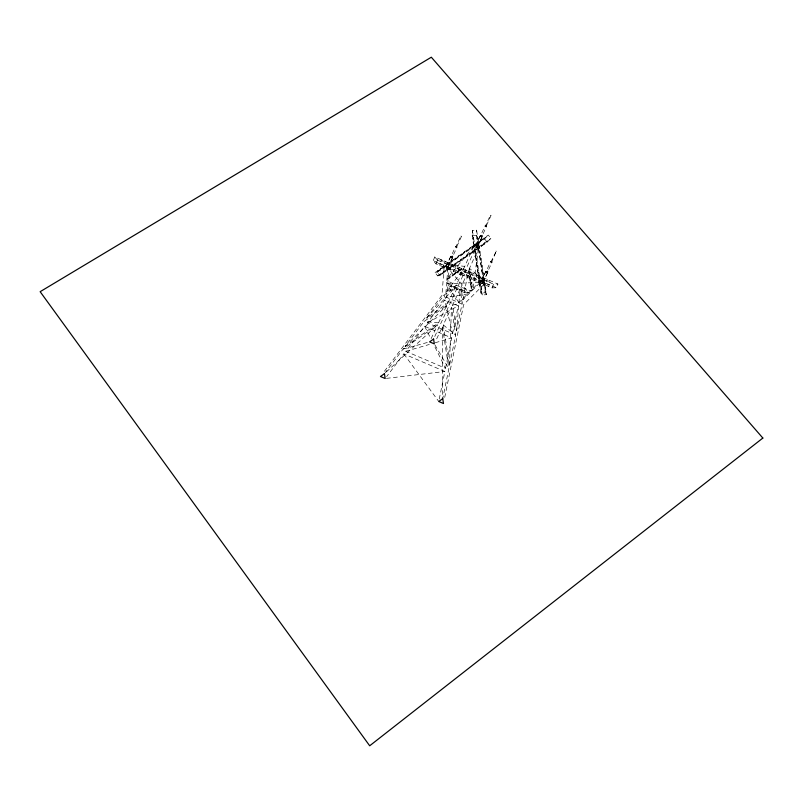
<?xml version="1.0" encoding="UTF-8"?>
<svg xmlns="http://www.w3.org/2000/svg" width="803" height="803" viewBox="0 0 803 803"><rect width="100%" height="100%" fill="white"/><g stroke="black" fill="none" stroke-linecap="round" stroke-linejoin="round"><path stroke-width="0.6" stroke-dasharray="4.01 3.01" d="M449.499 365.485L451.447 307.539L443.266 324.904L449.499 365.485L455.682 335.142L451.447 307.539M486.518 294.641L485.193 292.754L480.997 293.125L481.228 287.845L479.893 285.958L480.124 280.669L478.789 278.782L479.02 273.492L477.695 271.605L477.915 266.315L476.591 264.428L476.811 259.138L475.486 257.251L475.717 251.961L474.382 250.074L474.613 244.785L473.278 242.897L473.509 237.608L472.174 235.721L472.405 230.441L476.601 230.059L486.518 294.641L482.332 295.022L480.997 293.125L472.174 235.721L472.957 234.024M485.966 291.057L485.193 292.754L476.37 235.349L476.601 230.059M485.193 292.754L485.413 287.464L484.089 285.577L484.309 280.287L482.984 278.4L483.215 273.11L481.88 271.223L482.111 265.944L480.776 264.046L481.007 258.767L479.682 256.87L479.903 251.59L478.578 249.703L478.799 244.413L477.474 242.526L477.695 237.236L476.37 235.349L477.153 233.653M444.119 267.339L441.961 295.363L383.352 372.662M488.575 286.39L489.348 284.694L485.062 284.894L482.332 281.682L481.559 283.389L483.165 279.564L462.889 299.82L460.972 287.323L478.397 248.539L473.67 246.511L447 278.882L448.977 278.239L464.746 266.385L448.104 264.528L445.946 292.553L446.689 297.391L458.904 302.621L479.18 282.365L483.165 279.564L469.474 268.403L468.922 273.723L470.568 275.58L470.026 280.899L471.672 282.756L471.12 288.066L472.776 289.933L478.397 248.539L475.667 245.106M456.556 330.876L460.109 289.16L452.591 305.1L456.556 330.876L462.237 303.012L460.109 289.16M451.025 256.498C451.908 259.329 453.324 254.671 451.025 256.498L455.642 246.411L456.495 246.13L457.027 247.053L452.41 257.131M455.943 246.712L456.646 246.933L455.984 246.621L460.842 236.012L461.464 236.393L460.842 236.012M461.504 236.313L456.606 247.013M480.585 235.67C481.459 238.511 482.874 233.854 480.585 235.67L485.193 225.593L486.056 225.312L486.578 226.225L481.971 236.303M485.504 225.884L486.196 226.105L485.504 225.884L490.402 215.184L491.024 215.565L490.402 215.184M491.055 215.485L486.156 226.185M486.086 271.524C486.969 274.365 488.385 269.698 486.086 271.524L490.703 261.447L491.566 261.156L492.088 262.079L487.471 272.157M491.004 261.738L491.667 262.039L496.405 250.937L491.004 261.738L491.707 261.959M495.903 251.038L496.565 251.339M462.889 299.82L468.45 270.671L471.592 291.118L456.245 285.306L446.869 280.518M439.251 399.051L444.862 371.488L403.839 353.902L386.624 376.607M445.514 368.296L451.708 337.943L424.707 326.379L405.826 351.282L445.514 368.296L434.021 345.129M452.571 333.687L458.252 305.823L444.701 300.011L427.367 322.876L452.571 333.687L444.701 300.011M442.403 326.731L448.847 368.687L442.734 398.679L442.403 326.731L435.828 340.683M444.721 397.425L463.632 304.648L483.908 284.392L481.168 280.96M433.208 260.634L434.774 256.95L497.93 284.031L496.364 287.705L492.078 287.896L435.939 263.836L433.208 260.634L496.364 287.705M482.332 281.682L478.046 281.883L475.316 278.681L471.03 278.872L468.3 275.67L464.014 275.871L461.283 272.659L456.997 272.859L454.267 269.657L449.971 269.848L447.241 266.646L442.955 266.837L440.225 263.635L435.939 263.836L438.277 258.456M492.078 287.896L493.644 284.222L497.93 284.031M473.67 246.511L456.245 285.306L445.946 292.553L463.722 268.644M477.655 243.71L434.082 337.993M435.939 263.836L436.722 262.139M441.008 261.658L441.791 259.961L444.521 263.163L448.807 262.972L451.537 266.174L455.823 265.974L458.553 269.186L462.839 268.985L465.569 272.187L469.855 271.996L472.586 275.198L476.872 274.997L479.602 278.209L483.888 278.009L486.628 281.211L490.914 281.02L490.131 282.716M439.452 265.341L440.225 263.635M435.045 272.578L488.284 235.068L490.914 238.371L487.18 242.155L439.853 275.489L437.675 275.881L435.045 272.578L437.223 272.197L438.006 270.491M440.185 270.109L440.957 268.413L443.136 268.021L446.88 264.247L449.058 263.856L452.792 260.072L454.97 259.69L458.704 255.906L460.882 255.525L464.626 251.74L466.804 251.359L470.538 247.575L472.716 247.183L476.45 243.399L478.628 243.018L482.362 239.234L484.55 238.852L488.284 235.068M442.955 266.837L443.738 265.141M444.521 263.163L445.294 261.467M443.136 268.021L443.918 266.325M440.957 268.413L437.223 272.197L439.853 275.489L440.636 273.793M446.097 265.944L446.88 264.247M442.814 273.411L443.597 271.715L445.775 271.324L449.509 267.54L451.687 267.158L455.421 263.374L457.6 262.993L461.334 259.208L463.522 258.827L467.256 255.043L469.434 254.651L473.168 250.877L475.346 250.486L479.08 246.702L481.258 246.32L485.002 242.536L487.18 242.155L487.953 240.458M445.986 266.636L450.724 256.287M446.327 266.215L451.065 255.866M446.468 268.343L447.241 266.646M448.024 264.669L448.807 262.972M449.058 263.856L449.831 262.159M445.775 271.324L446.548 269.627M447.713 267.941L452.45 257.592M448.054 267.519L452.792 257.171M452.009 261.778L452.792 260.072M448.726 269.246L449.509 267.54M451.537 266.174L452.31 264.478M449.971 269.848L450.754 268.152M454.97 259.69L455.753 257.994M451.687 267.158L452.46 265.462M457.931 257.602L458.704 255.906M454.649 265.07L455.421 263.374M455.04 267.68L455.823 265.974M453.484 271.354L454.267 269.657M457.6 262.993L458.383 261.296M460.882 255.525L461.665 253.828M460.561 260.905L461.334 259.208M463.843 253.437L464.626 251.74M458.553 269.186L459.326 267.479M466.804 251.359L467.577 249.653M456.997 272.859L457.77 271.163M463.522 258.827L464.295 257.121M472.726 239.314L473.509 237.608M469.755 249.271L470.538 247.575M466.473 256.739L467.256 255.043M473.278 242.897L474.061 241.201M472.716 247.183L473.489 245.487M460.5 274.365L461.283 272.659M462.066 270.681L462.839 268.985M469.434 254.651L470.207 252.955M476.922 238.933L477.695 237.236M473.83 246.491L474.613 244.785M475.677 245.106L476.45 243.399M472.395 252.574L473.168 250.877M475.537 245.808L480.274 235.46M475.888 245.387L480.626 235.038M477.474 242.526L478.247 240.82M474.382 250.074L475.165 248.378M478.628 243.018L479.411 241.322M475.346 250.486L476.129 248.789M464.014 275.871L464.786 274.164M465.569 272.187L466.352 270.491M477.263 247.123L482.001 236.775M477.604 246.702L482.342 236.343M474.934 253.658L475.717 251.961M481.589 240.94L482.362 239.234M478.307 248.408L479.08 246.702M478.578 249.703L479.351 247.997M475.486 257.251L476.259 255.555M437.223 272.197L484.55 238.852L485.323 237.156M481.258 246.32L482.041 244.624M469.082 273.693L469.855 271.996M467.517 277.366L468.3 275.67M479.13 253.286L479.903 251.59M476.038 260.834L476.811 259.138M484.219 244.232L485.002 242.536M479.682 256.87L480.455 255.173M476.591 264.428L477.363 262.732M472.586 275.198L473.368 273.502M471.03 278.872L471.803 277.176M480.224 260.463L481.007 258.767M477.143 268.011L477.915 266.315M480.776 264.046L481.559 262.35M477.695 271.605L478.468 269.898M476.099 276.704L476.872 274.997M474.533 280.377L475.316 278.681M481.328 267.64L482.111 265.944M478.247 275.188L479.02 273.492M481.88 271.223L482.663 269.527M478.789 278.782L479.572 277.075M479.602 278.209L480.385 276.503M478.046 281.883L478.819 280.187M482.432 274.817L483.215 273.11M479.341 282.365L480.124 280.669M481.047 281.662L485.785 271.314M481.388 281.241L486.126 270.892M482.984 278.4L483.767 276.704M479.893 285.958L480.676 284.252M483.115 279.705L483.888 278.009M482.774 282.977L487.511 272.629M483.115 282.546L487.853 272.197M483.536 281.994L484.309 280.287M480.445 289.542L481.228 287.845M484.089 285.577L484.861 283.881M480.997 293.125L481.78 291.429M486.628 281.211L487.401 279.514M485.062 284.894L485.845 283.188M484.641 289.17L485.413 287.464M455.642 246.411L456.094 247.505L457.027 247.053M485.193 225.593L485.464 226.597L486.578 226.225M490.703 261.447L491.155 262.531L492.088 262.079M479.18 282.365L447.743 283.72L450.593 286.631L451.246 285.226M454.107 288.136L454.759 286.721L457.61 289.642L461.775 289.732L464.626 292.643L468.791 292.744L446.107 265.934M457.61 289.642L458.262 288.227M461.123 291.148L461.775 289.732M464.626 292.643L465.288 291.238M431.101 338.665L437.675 324.703L403.096 349.074L385.159 372.733M438.538 322.876L446.719 305.511L423.964 321.541L405.083 346.454L438.538 322.876L423.964 321.541M447.863 303.072L455.381 287.133L443.959 295.173L426.624 318.048L447.863 303.072L443.959 295.173M468.922 273.723L470.026 271.996M469.474 277.306L470.568 275.58M470.026 280.899L471.12 279.173M470.578 284.483L471.672 282.756M471.12 288.066L472.224 286.35M448.977 278.239L449.951 276.804M451.928 276.152L452.912 274.716M454.889 274.074L455.873 272.629M457.851 271.986L458.824 270.551M460.802 269.908L461.785 268.463M426.624 318.048L455.381 287.133M439.853 275.489L443.597 271.715M405.083 346.454L446.719 305.511M386.273 372L437.675 324.703M437.675 275.881L490.914 238.371M447 278.882L464.746 266.385M446.458 280.006L463.321 268.132M479.712 284.774L483.697 281.963M427.367 322.876L458.252 305.823M405.826 351.282L429.354 344.447M435.236 342.73L451.708 337.943M403.096 349.074L428.39 342.198M452.591 305.1L462.237 303.012M386.414 378.374L444.862 371.488M472.174 235.721L476.37 235.349M434.774 256.95L437.505 260.152L441.791 259.961M450.593 286.631L454.759 286.721M437.505 260.152L493.644 284.222M447.743 283.72L468.791 292.744M443.266 324.904L455.682 335.142M484.55 238.852L487.18 242.155M403.839 353.902L438.749 401.49M458.904 302.621L447.612 285.356L467.607 293.928L446.689 297.391L448.847 269.366L448.104 264.528M434.955 344.969L448.847 368.687M424.707 326.379L430.729 338.515M472.405 230.441L482.332 295.022M469.474 268.403L472.776 289.933M481.057 282.475A1.124 1.044 24.6 0 0 482.974 282.786A1.124 1.044 24.6 0 0 482.212 281.06A1.124 1.044 24.6 0 0 481.057 282.475M445.996 267.449A1.124 1.044 24.6 0 0 447.913 267.75A1.124 1.044 24.6 0 0 447.151 266.034A1.124 1.044 24.6 0 0 445.996 267.449M475.557 246.621A1.124 1.044 24.6 0 0 477.464 246.933A1.124 1.044 24.6 0 0 476.701 245.206A1.124 1.044 24.6 0 0 475.557 246.621M485.795 272.127A1.124 1.044 24.6 0 0 487.712 272.438A1.124 1.044 24.6 0 0 486.949 270.711A1.124 1.044 24.6 0 0 485.795 272.127M480.294 236.273A1.124 1.044 24.6 0 0 482.201 236.584A1.124 1.044 24.6 0 0 481.439 234.857A1.124 1.044 24.6 0 0 480.294 236.273M450.734 257.101A1.124 1.044 24.6 0 0 452.651 257.402A1.124 1.044 24.6 0 0 451.888 255.685A1.124 1.044 24.6 0 0 450.734 257.101"/><path stroke-width="1.2" d="M762.85 438.057L369.691 745.786L40.15 291.69L431.321 57.214L762.85 438.057M384.436 373.686L380.451 376.497L385.179 378.524L384.436 373.686M433.58 339.057L429.595 341.867L434.323 343.895L433.58 339.057M442.734 398.679L438.749 401.49L443.477 403.518L442.734 398.679"/></g></svg>
